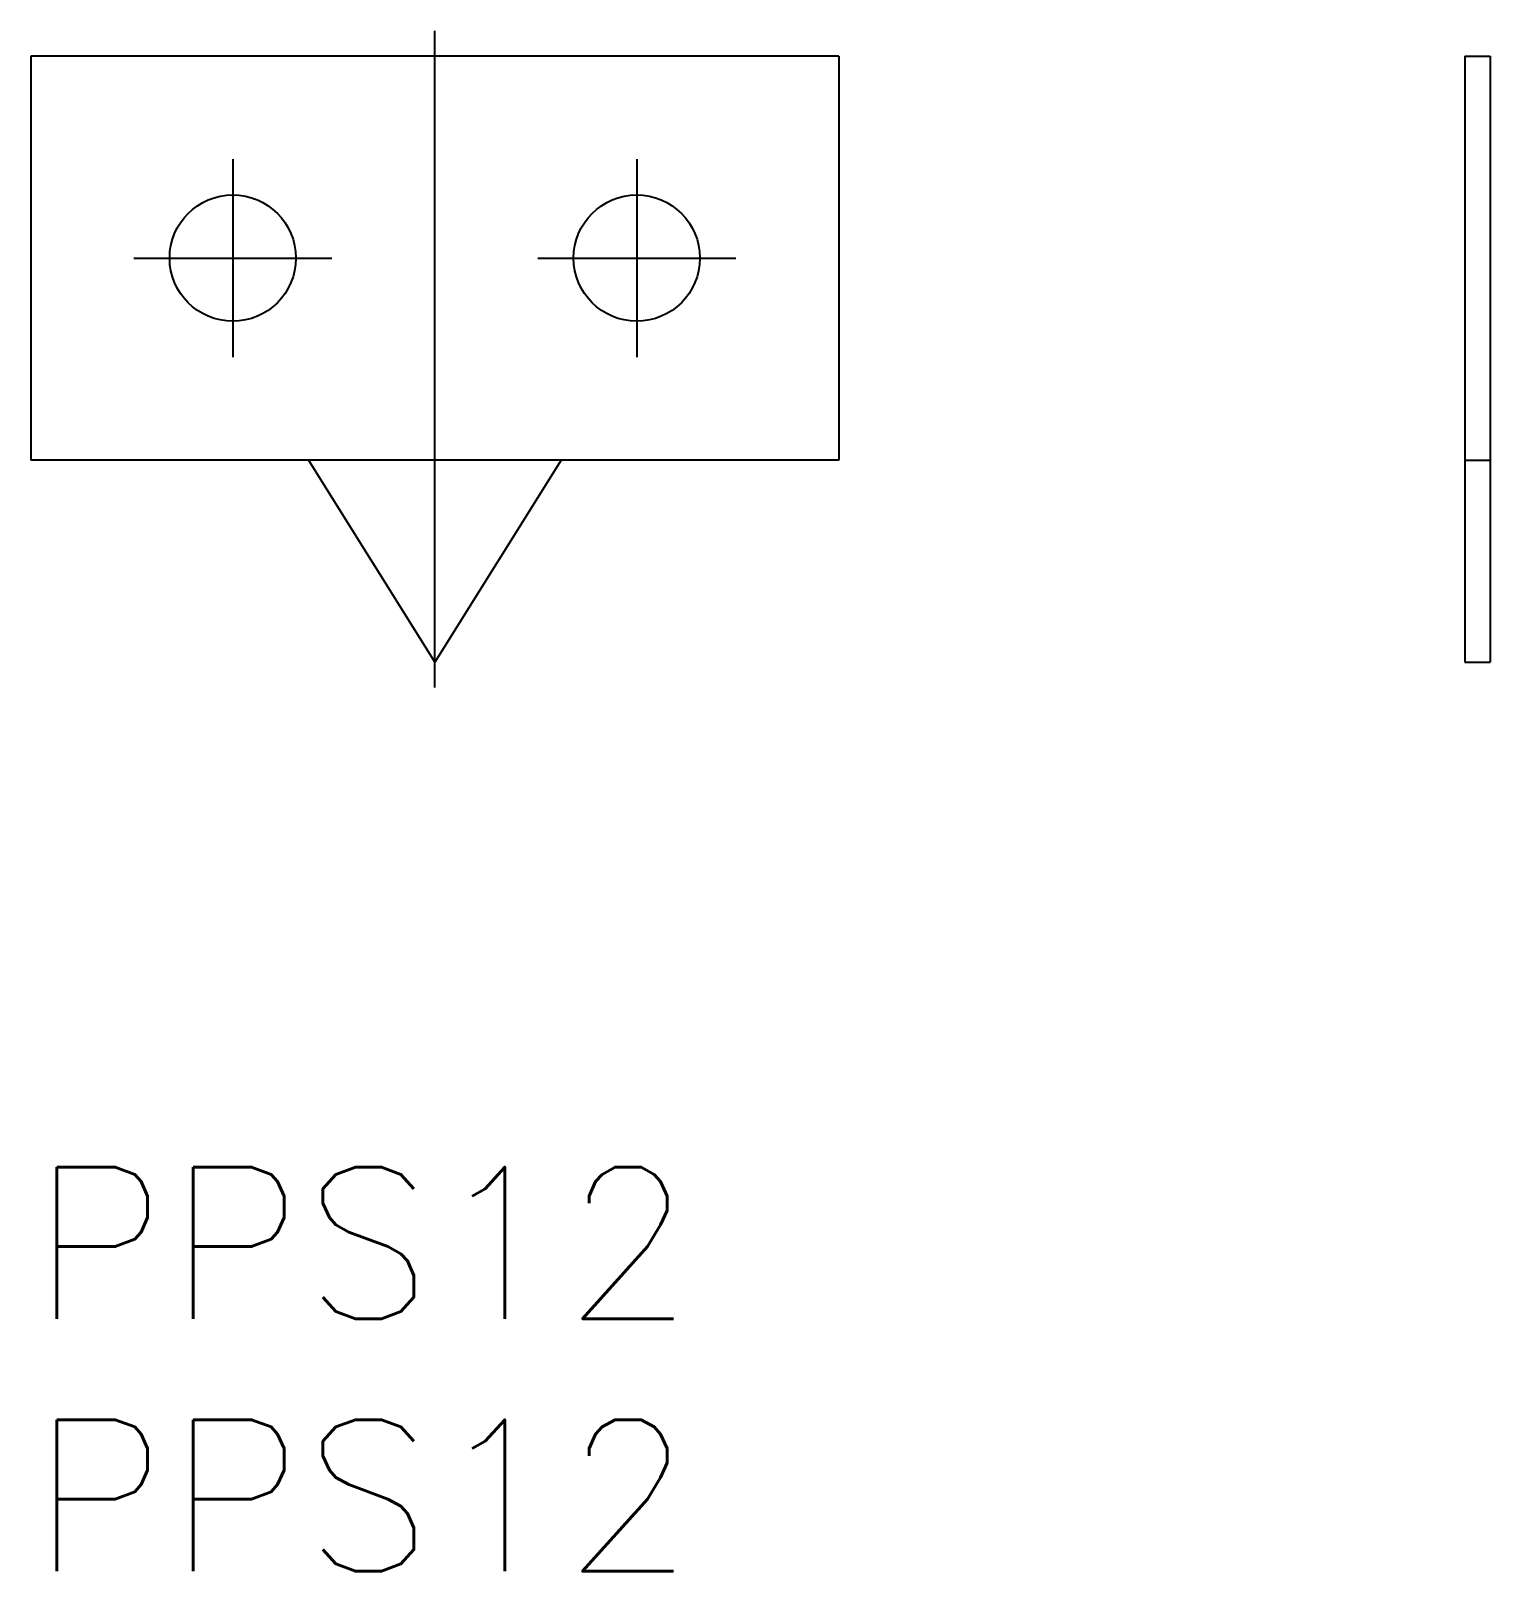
# Model space of a CAD drawing. Extents: x 0 to 28.9, y -8 to 22.5.
import ezdxf

# ---------------------------------------------------------------- set-up
doc = ezdxf.new("R2010")
doc.units = 0
doc.header["$LTSCALE"] = 0.5
doc.linetypes.add('CENTER', pattern=[50.8, 31.75, -6.35, 6.35, -6.35])
doc.linetypes.add('PHANTOM', pattern=[63.5, 31.75, -6.35, 6.35, -6.35, 6.35, -6.35])
for name, color, linetype in [('MSM_CENTER', 1, 'CENTER'), ('MSM_CONTINUOUS', 7, 'CONTINUOUS'), ('MSM_IMAGINARY', 6, 'PHANTOM'), ('MSM_PART_NUMBER', 7, 'CONTINUOUS')]:
    doc.layers.add(name, color=color, linetype=linetype)
doc.styles.get("Standard").update_dxf_attribs({"font": 'txt.shx', "height": 3, "bigfont": 'bigfont.shx'})

# ---------------------------------------------------------------- blocks, each defined once
blk = doc.blocks.new('*U4')
at = {"layer": 'MSM_PART_NUMBER'}
blk.add_text('PPS12', height=3, dxfattribs=at).set_placement((0, -3))
blk = doc.blocks.new('*U5')
at = {"layer": 'MSM_PART_NUMBER'}
blk.add_text('PPS12', height=3, dxfattribs=at).set_placement((0, -8))

msp = doc.modelspace()

# ---------------------------------------------------------------- linework, layer by layer
at = {"layer": 'MSM_CENTER'}
for p, q in [((8, 9.5), (8, 22.5)), ((4, 19.961), (4, 16.039)), ((12, 19.961), (12, 16.039)), ((2.039, 18), (5.961, 18)), ((10.039, 18), (13.961, 18))]:
    msp.add_line(p, q, dxfattribs=at)
at = {"layer": 'MSM_CONTINUOUS'}
for p, q in [((16, 22), (0, 22)), ((0, 22), (0, 14)), ((16, 22), (16, 14)), ((28.401, 22), (28.401, 10)), ((28.401, 22), (28.901, 22)), ((28.901, 22), (28.901, 10)), ((16, 14), (0, 14)), ((5.5, 14), (8, 10)), ((10.5, 14), (8, 10)), ((28.401, 14), (28.901, 14)), ((28.401, 10), (28.901, 10))]:
    msp.add_line(p, q, dxfattribs=at)
at = {"layer": 'MSM_IMAGINARY'}
for centre in [(4, 18), (12, 18)]:
    msp.add_circle(centre, 1.25, dxfattribs=at)

# ---------------------------------------------------------------- block references
at = {"layer": 'MSM_CONTINUOUS'}
for name in ['*U4', '*U5']:
    msp.add_blockref(name, (0, 0), dxfattribs=at)

doc.saveas('drawing.dxf')
